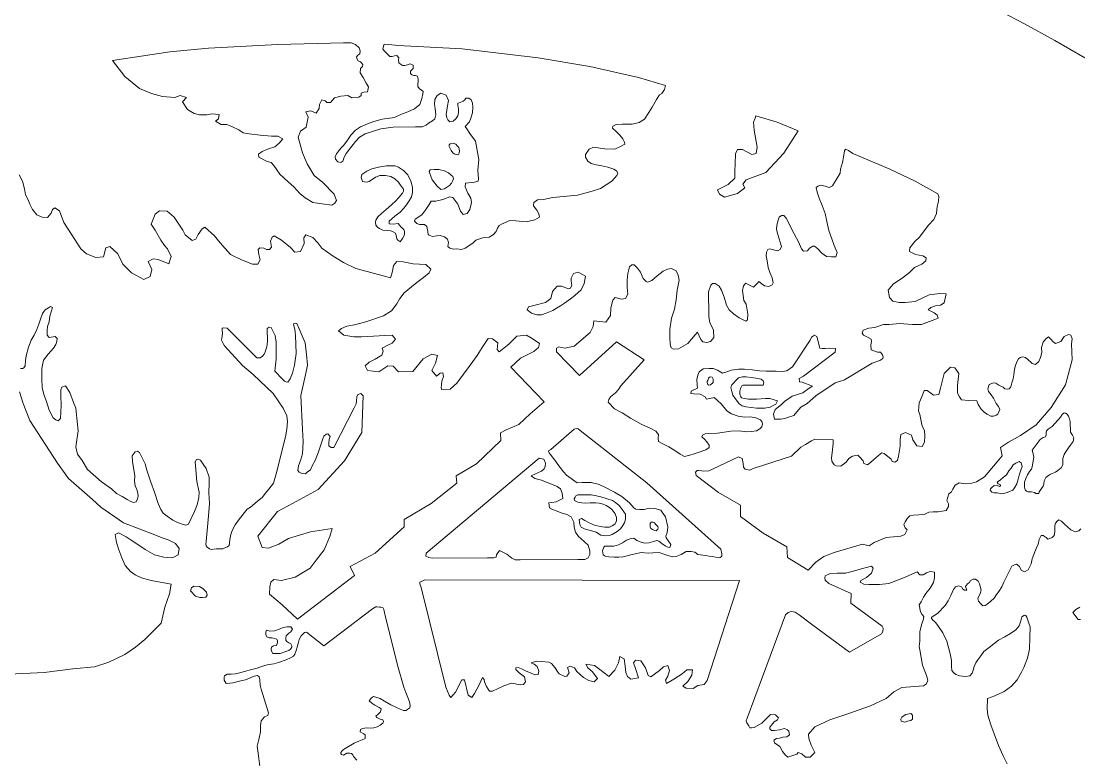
# Model space of a CAD drawing. Header units: millimetres. Extents: x -5 to 875, y -316 to 297.
# Drawn here: x 621.2 to 767, y 89.1 to 190.8 of the extents above; entities that cross this region are included whole.
import ezdxf

# ---------------------------------------------------------------- set-up
doc = ezdxf.new("R2010")
doc.units = ezdxf.units.MM

# ---------------------------------------------------------------- blocks, each defined once
blk = doc.blocks.new('alles1')
at = {"lineweight": 5}
for points in [[(-39.5, 213), (-37.41, 210.24), (-34.89, 208.15), (-32.8, 207.31), (-30.88, 206.81), (-28.79, 206.64), (-27.86, 206.98), (-26.78, 206.64), (-27.45, 205.89), (-27.45, 205.89), (-26.61, 204.55), (-25.44, 203.88), (-24.52, 203.63), (-23.26, 203.63), (-22.43, 203.8), (-21.17, 203.71), (-21.17, 203.71), (-21.25, 202.96), (-21.76, 202.54), (-21.76, 202.54), (-20.83, 201.96), (-19.83, 201.96), (-18.99, 201.62), (-17.74, 201.04), (-16.99, 200.53), (-15.98, 200.37), (-14.06, 200.11), (-12.13, 199.95), (-11.04, 199.95), (-10.21, 199.53), (-10.79, 198.78), (-11.55, 198.11), (-12.63, 197.77), (-13.72, 197.35), (-14.39, 196.85), (-14.31, 196.35), (-12.88, 195.6), (-12.21, 195.43), (-11.71, 194.93), (-10.71, 193.42), (-9.29, 192.08), (-8.28, 191.24), (-7.28, 190.07), (-6.36, 189.32), (-5.02, 188.57), (-3.43, 188.31), (-1.75, 188.06), (-1.25, 188.4), (-0.92, 188.9), (-1.34, 189.99), (-3.32, 191.97), (-4.79, 193.17), (-5.99, 195.19), (-6.81, 197.07), (-7.53, 199.78), (-7.16, 200.84), (-6.16, 201.53), (-5.85, 203.24), (-6.23, 204.17), (-5.37, 204.34), (-4.45, 203.93), (-3.9, 204.72), (-3.87, 205.4), (-3.45, 206.23), (-2.87, 206.02), (-2.6, 205.75), (-1.95, 205.75), (-1.3, 206.54), (-0.2, 206.88), (1, 206.98), (1.7, 206.57), (2.91, 206.67), (3.28, 206.95), (3.33, 207.36), (3.74, 207.53), (4.37, 207.6), (4.56, 208.46), (4.19, 209.08), (3.65, 210.04), (3.14, 210.87), (3.2, 211.61), (3.53, 211.97), (3.59, 212.33), (3.18, 212.79), (2.77, 212.93), (2.57, 213.34), (2.49, 213.64), (2.71, 213.94), (3.09, 214.14), (3.12, 214.66), (2.96, 215.15), (2.35, 215.73), (1.61, 216.03), (0.27, 216.06), (-11.06, 215.73), (-23.01, 215.09), (-29.65, 214.49), (-39.5, 213)], [(-0.18, 195.42), (-0.73, 195.56), (-1.11, 196.01), (-1.18, 196.42), (-0.94, 196.9), (-0.59, 197.38), (-0.15, 197.93), (0.33, 198.44), (0.95, 199.3), (1.5, 200.15), (2.32, 200.98), (3.18, 201.59), (4.38, 202.11), (5.51, 202.48), (6.95, 202.9), (9.04, 203.17), (10.27, 203.75), (11.33, 204.16), (12.5, 204.68), (13.39, 205.4), (13.73, 206.46), (13.94, 207.25), (13.97, 207.66), (13.63, 207.93), (13.36, 208.14), (13.08, 208.52), (13.11, 209.81), (13.03, 210.29), (12.64, 210.43), (12.39, 210.43), (12.01, 210.52), (11.81, 210.73), (11.83, 211.13), (12.27, 211.6), (12.25, 212.18), (11.73, 212.43), (11.27, 212.24), (10.85, 212.15), (10.45, 212.13), (10.08, 212.34), (9.78, 212.59), (9.74, 213.13), (9.81, 213.48), (9.46, 213.87), (9.04, 213.78), (8.66, 213.67), (8.23, 213.66), (7.71, 214.22), (7.39, 214.57), (7.06, 214.94), (7.13, 215.48), (7.29, 215.78), (8.09, 215.75), (9.67, 215.59), (20.68, 214.99), (33.78, 213.45), (42.66, 211.94), (51.05, 210.09), (55.72, 208.69), (55.55, 208), (55.1, 207.32), (54.69, 207.08), (54.17, 206.25), (53.45, 204.95), (52.84, 204.06), (52.08, 202.89), (51.19, 202.31), (49.96, 202.04), (48.24, 202.04), (47.25, 201.97), (46.63, 201.69), (46.6, 201.32), (47.25, 200.77), (47.83, 200.12), (48.38, 199.53), (48.66, 198.92), (48.69, 198.57), (47.97, 198.16), (47.01, 197.75), (45.26, 197.79), (43.34, 198.06), (42.55, 197.72), (41.96, 196.81), (41.92, 196.34), (42.36, 195.67), (42.89, 195.25), (43.75, 195.02), (44.75, 194.83), (45.78, 194.65), (46.8, 194.28), (47.29, 194.02), (47.49, 193.6), (47.35, 193.18), (46.91, 192.72), (46.45, 192.21), (44.54, 190.93), (43.08, 190.47), (40.54, 189.81), (36.31, 189.39), (34.69, 189.08), (33.68, 189), (33.02, 188.54), (33, 187.99), (33.55, 187.22), (33.88, 186.58), (34.01, 186.03), (33.2, 185.57), (31.73, 185.22), (29.93, 185.4), (28.9, 185.44), (27.47, 184.8), (27.1, 184.56), (26.79, 184.13), (26.57, 183.54), (26.09, 183.02), (25.33, 182.58), (24.26, 182.46), (23.07, 182.04), (22.52, 181.53), (21.22, 180.69), (20.61, 180.43), (19.7, 180.55), (19.2, 180.53), (18.56, 180.69), (18.24, 180.95), (18.33, 181.67), (18.15, 182.22), (17.68, 182.62), (16.92, 182.85), (16.33, 182.8), (15.61, 182.69), (14.99, 182.9), (14.82, 183.03), (14.8, 183.57), (14.61, 184.41), (14.19, 184.73), (13.34, 184.78), (12.92, 184.9), (12.5, 185.31), (12.62, 185.68), (13.77, 186.4), (14.43, 187.34), (15.04, 188.2), (15.37, 188.79), (16.18, 188.79), (17.35, 189.07), (18.58, 189.49), (19.1, 189.38), (19.94, 188.28), (20.44, 187.03), (20.86, 186.48), (21.54, 186.62), (22, 187.34), (22.31, 188.52), (22.22, 189.31), (21.65, 190.17), (21.23, 191.25), (21.27, 191.86), (22.85, 192.03), (23.45, 192.21), (23.49, 192.63), (23.42, 194.12), (23.56, 195.95), (23.25, 197.83), (23.01, 199.08), (22.02, 200.44), (21.49, 201.23), (21.21, 201.63), (21.96, 202.46), (22.21, 203.09), (22.47, 203.97), (22.55, 204.94), (22.49, 205.66), (22.27, 206.22), (21.87, 206.53), (21.33, 206.52), (21.17, 206.2), (20.86, 205.98), (20.35, 205.77), (19.95, 205.64), (19.94, 205.21), (20.05, 204.7), (20.07, 204.04), (19.94, 203.44), (19.6, 202.95), (19.16, 202.54), (18.59, 202.45), (18.26, 202.77), (18.04, 203.13), (17.94, 203.67), (18.08, 204.44), (18.2, 205.16), (18.34, 206.12), (17.96, 207.03), (17.04, 207.37), (16.39, 206.94), (16.02, 206.29), (15.92, 205.41), (16.07, 204.72), (16.16, 203.66), (16.02, 202.93), (15.57, 202.58), (14.91, 202.2), (14.49, 201.88), (13.8, 201.55), (12.66, 201.59), (8.81, 201.54), (6.71, 201.21), (4.01, 200.37), (3.03, 199.81), (2.34, 199.05), (1.29, 197.74), (0.71, 197), (0.31, 196.24), (0.24, 195.95), (0.15, 195.68), (-0.18, 195.42)], [(-48.47, 151.35), (-48.9, 150.96), (-49.28, 151.14), (-49.76, 151.48), (-50.4, 152.81), (-50.91, 154.26), (-51.34, 155.46), (-51.64, 156.66), (-51.68, 158.16), (-51.68, 159.96), (-51.38, 161.38), (-50.61, 162.45), (-49.67, 163.48), (-49.28, 164.08), (-49.11, 164.59), (-49.03, 165.11), (-49.37, 165.45), (-50.4, 165.28), (-50.78, 165.71), (-50.78, 166.5), (-50.71, 167.21), (-50.42, 168.02), (-50.29, 168.96), (-50.05, 169.86), (-49.88, 170.47), (-50.18, 170.61), (-50.56, 170.39), (-51.1, 170.04), (-51.59, 169.42), (-51.94, 168.43), (-52.18, 167.62), (-52.53, 166.68), (-53.01, 165.71), (-53.5, 164.84), (-53.96, 163.61), (-54.4, 162.12), (-54.51, 161.33), (-54.54, 160.43), (-54.8, 160.06), (-54.97, 159.95), (-55.36, 159.94)], [(-55.57, 193.29), (-55.03, 192.19), (-54.67, 190.9), (-54.48, 189.86), (-54.07, 189.01), (-53.76, 188.24), (-53.27, 187.31), (-52.56, 186.43), (-51.62, 185.99), (-50.72, 185.94), (-50.09, 186.68), (-49.87, 187.36), (-49.46, 187.64), (-48.64, 187.09), (-47.9, 185.09), (-46.63, 183.15), (-44.96, 180.54), (-44.02, 179.73), (-42.41, 179.06), (-41.08, 179.2), (-40.67, 180.74), (-40, 180.94), (-38.6, 179.73), (-37.73, 177.93), (-36.26, 176.45), (-34.11, 175.31), (-33.04, 175.78), (-32.77, 176.99), (-33.38, 178.39), (-32.51, 178.86), (-31.64, 178.73), (-29.83, 177.99), (-29.43, 179.27), (-30.03, 180.54), (-30.56, 181.14), (-31.17, 182.08), (-32.17, 183.75), (-32.84, 184.82), (-32.17, 186.56), (-31.43, 187.1), (-30.1, 187.03), (-28.89, 186.03), (-28.09, 184.82), (-27.42, 183.75), (-27.02, 182.95), (-25.81, 182.01), (-25.14, 182.21), (-24.74, 183.01), (-24.07, 184.02), (-23.6, 184.29), (-21.93, 182.81), (-21.26, 181.94), (-20.59, 181.14), (-19.18, 179.6), (-17.31, 178.66), (-15.43, 177.93), (-14.5, 177.93), (-14.09, 178.66), (-14.3, 179.6), (-14.42, 180.46), (-14.16, 180.74), (-13.46, 180.67), (-12.97, 180.47), (-12.49, 180.47), (-12.16, 180.86), (-12.28, 181.9), (-12.02, 182.58), (-11.65, 182.81), (-10.42, 182.07), (-8.88, 180.79), (-8.1, 180), (-7.14, 180.09), (-6.53, 181.51), (-6.56, 182.45), (-6.2, 182.97), (-4.99, 182.53), (-4.14, 181.57), (-3.46, 180.66), (-1.54, 179.29), (0.27, 178.22), (2.36, 177.15), (4.33, 176.66), (8.35, 175.56), (8.51, 176.08), (8.71, 176.69), (8.9, 177.67), (9.45, 178.36), (10.54, 178.33), (12.24, 177.98), (14.46, 177.84), (15.31, 177.07), (14.99, 176.41), (14.05, 175.62), (12.87, 174.77), (11.97, 174), (10.73, 172.96), (9.94, 172.02), (9.45, 171.09), (8.51, 169.91), (7.17, 169.01), (4.1, 167.98), (2.13, 167.47), (0.84, 167.25), (-0.06, 166.87), (-0.61, 166.44), (0.33, 165.67), (2.04, 165.41), (3.37, 165.41), (5.43, 165.54), (7.4, 165.62), (8.64, 165.67), (9.2, 164.98), (8.64, 164.3), (7.87, 164), (6.93, 163.44), (7.1, 162.97), (6.89, 162.28), (5.73, 161.55), (4.66, 161.04), (4.01, 160.4), (4.4, 159.63), (6.37, 159.41), (7.87, 160.44), (8.81, 160.35), (9.71, 159.37), (12.2, 159.45), (14, 161.64), (15.5, 162.41), (16.48, 162.2), (16.1, 160.87), (15.5, 159.63), (16.26, 158.62), (16.9, 159.15), (17.38, 159.21), (17.49, 158.56), (17.22, 157.76), (17.06, 156.64), (17.22, 156.26), (18.61, 156.42), (19.79, 157.44), (20.92, 158.99), (22.09, 160.55), (23.27, 162.21), (24.13, 163.6), (25.15, 165.1), (25.9, 165.05), (26.86, 164.4), (26.75, 163.22), (27.08, 162.8), (28.74, 164.13), (30.13, 165.53), (31.79, 165.69), (32.75, 165.15), (33.99, 164.24), (33.82, 163.55), (33.02, 162.9), (30.77, 161.72), (29.06, 160.17), (34.83, 154.24), (32.4, 152.15), (30.47, 150.31), (28.3, 149.39), (27.29, 148.89), (27.38, 147.55), (23.15, 143.55), (19.67, 141.47), (19.8, 140.2), (15.39, 136.72), (10.7, 133.97), (10.7, 132.7), (5.74, 128.15), (1.39, 125.87), (2.13, 124.33), (-7.65, 116.77), (-10.32, 119.24), (-12.47, 121.12), (-12.4, 122.39), (-12.27, 123.19), (-11.73, 123.6), (-10.39, 123.46), (-8.05, 124), (-5.5, 125.6), (-4.43, 126.94), (-3.09, 128.75), (-2.09, 131.03), (-1.69, 132.43), (-5.44, 131.83), (-9.19, 130.69), (-10.86, 129.69), (-12.67, 129.02), (-13.74, 129.15), (-14.47, 131.09), (-11.13, 135.31), (-8.52, 136.72), (-4.1, 139.13), (0.46, 144.08), (3.43, 148.92), (3.64, 155.24), (3.26, 155.63), (2.71, 155.5), (2.58, 155.1), (2.49, 154.4), (2.47, 153.87), (2.1, 153.17), (-1.41, 146.35), (-1.85, 146.33), (-2.29, 146.66), (-2.29, 147.16), (-2.2, 147.75), (-2.05, 148.26), (-2.42, 148.7), (-2.73, 148.65), (-3.12, 148.32), (-3.32, 147.84), (-4.08, 145.41), (-4.61, 144.12), (-5.13, 143.2), (-5.4, 142.52), (-5.99, 142.08), (-6.29, 141.84), (-6.91, 141.88), (-7.37, 142.1), (-7.61, 142.39), (-7.48, 143.18), (-7.13, 144.1), (-6.82, 145.28), (-6.71, 147.39), (-6.82, 149.43), (-7.09, 155.3), (-6.29, 158.87), (-5.95, 160.54), (-6.09, 162.35), (-6.36, 164.36), (-7.36, 166.77), (-7.76, 167.7), (-8.05, 167.77), (-8.26, 167.73), (-8.32, 167.65), (-8.31, 167.38), (-8.24, 167.09), (-8.13, 166.71), (-8.04, 166.24), (-7.98, 165.62), (-7.88, 162.56), (-8.15, 160.51), (-8.5, 159.14), (-8.94, 158.16), (-9.32, 157.63), (-9.67, 157.65), (-9.92, 157.79), (-10.24, 158.14), (-11.59, 159.51), (-11.36, 161.56), (-11.36, 163.13), (-11.36, 164.48), (-11.53, 165.62), (-12.18, 167.03), (-12.55, 167.09), (-12.89, 166.85), (-12.83, 164.63), (-12.95, 163.69), (-13.21, 162.82), (-13.41, 162.4), (-13.71, 162.06), (-14.11, 161.78), (-14.67, 161.81), (-19.79, 166.88), (-20.35, 166.97), (-20.66, 166.88), (-20.65, 166.57), (-20.58, 166.07), (-20.63, 165.52), (-20.76, 164.85), (-20.48, 164.24), (-20.24, 163.88), (-17.11, 160.48), (-15.28, 158.92), (-11.85, 155.63), (-10.15, 153.11), (-9.49, 151.78), (-9.38, 150.86), (-9.47, 149.54), (-9.71, 148.21), (-9.95, 147.31), (-11.22, 142.21), (-11.8, 140.22), (-12.6, 139.2), (-13.25, 138.43), (-13.68, 137.83), (-14.59, 137.04), (-15.76, 136.1), (-16.33, 135.71), (-17.62, 134.09), (-18.4, 133.04), (-18.91, 132.06), (-19.13, 131.35), (-19.29, 130.5), (-19.36, 129.88), (-19.45, 129.5), (-19.74, 129.24), (-20.16, 129.09), (-20.52, 128.93), (-21, 128.9), (-21.67, 128.91), (-22.51, 128.81), (-22.79, 128.92), (-23.21, 129.18), (-23.39, 129.45), (-23.47, 129.73), (-23.38, 130.18), (-22.98, 134.59), (-22.81, 136.71), (-22.95, 138.57), (-22.87, 140.22), (-22.87, 141.26), (-23.37, 142.71), (-23.88, 143.47), (-24.34, 144.2), (-24.82, 144.35), (-25.08, 144.29), (-25.28, 143.91), (-25, 140.48), (-24.61, 138.65), (-24.64, 137.76), (-24.91, 136.48), (-25.4, 135.32), (-26, 134.02), (-26.42, 133.15), (-26.88, 133), (-27.52, 133.18), (-28.32, 133.46), (-29.11, 133.82), (-30.12, 134.51), (-30.8, 135.06), (-31.18, 135.65), (-31.67, 136.74), (-32.3, 138.67), (-32.94, 140.41), (-33.6, 142.43), (-33.87, 143.57), (-34.89, 145.51), (-35.23, 145.71), (-35.64, 145.58), (-36.14, 144.92), (-36.09, 143.97), (-35.7, 141.5), (-35.74, 140.63), (-35.63, 139.78), (-35.35, 139.1), (-35.18, 138.51), (-35.11, 137.97), (-35.22, 137.49), (-35.43, 137.01), (-35.91, 136.87), (-36.35, 137.07), (-37.01, 137.39), (-37.88, 137.94), (-38.83, 138.42), (-39.7, 139.23), (-41.44, 140.44), (-43.81, 142.58), (-44.72, 144.13), (-45.56, 145.2), (-45.81, 146.46), (-45.46, 149.22), (-45.65, 151.43), (-45.81, 153.12), (-46.22, 154.11), (-46.84, 155.8), (-47.63, 156.96), (-48.22, 156.76), (-48.42, 156.28), (-48.44, 155.25), (-48.35, 153.63), (-48.47, 151.35)], [(71.26, 203.49), (74.95, 202.35), (78.56, 200.88), (76.08, 197.06), (73, 193.71), (69.59, 192.44), (69.05, 191.7), (69.37, 191.08), (68.1, 190.08), (65.9, 189.46), (65, 189.97), (64.68, 190.71), (66.52, 191.65), (67.64, 192.71), (67.68, 193.96), (67.73, 195.21), (67.79, 196.92), (68.1, 197.67), (69, 197.64), (70.58, 196.81), (71.35, 196.96), (71.48, 198.06), (70.96, 200.98), (70.87, 202.35), (71.15, 203.07), (71.28, 203.48)], [(18.61, 198.63), (18.45, 198.5), (18.45, 198.17), (18.63, 197.84), (18.78, 197.49), (19.08, 197.1), (19.45, 196.84), (19.87, 196.75), (20.1, 196.87), (20.2, 197.08), (20.22, 197.38), (20.2, 197.8), (20.1, 198), (19.91, 198.24), (19.63, 198.59), (19.13, 198.77), (18.61, 198.63)], [(47.3, 164.55), (40.92, 158.77), (36.97, 162.84), (36.97, 163.48), (37.36, 163.69), (38.39, 163.44), (39.97, 163.82), (42.72, 166.18), (43.27, 167.21), (43.4, 168.15), (45.46, 167.94), (46.23, 169.09), (46.31, 170.42), (46.66, 171.75), (47.04, 172.18), (48.16, 171.92), (48.84, 172.01), (49.23, 172.73), (49.1, 173.93), (49.14, 175.18), (49.23, 176.33), (49.53, 177.45), (49.91, 177.83), (50.34, 177.83), (50.9, 177.23), (51.41, 176.55), (51.89, 175.43), (52.36, 174.96), (52.61, 174.83), (53.34, 175.13), (54.28, 175.91), (55.31, 176.72), (56.08, 177.06), (56.73, 177.15), (57.54, 176.76), (57.88, 176.03), (58.06, 175.18), (57.71, 173.46), (57.58, 171.79), (57.24, 170.16), (56.77, 168.62), (56.47, 166.65), (56.47, 165.32), (56.51, 164.16), (56.68, 163.52), (57.07, 163.26), (57.97, 163.35), (59.56, 164.25), (60.8, 165.75), (61.23, 166.22), (61.83, 164.94), (62.13, 164.55), (62.85, 164.46), (63.45, 164.59), (64.05, 165.32), (64.01, 166.56), (63.33, 167.85), (63.2, 168.88), (63.2, 170.42), (63.15, 171.96), (63.15, 173.16), (63.5, 174.32), (63.8, 174.62), (64.27, 174.58), (64.95, 174.15), (65.34, 173.46), (65.81, 172.26), (66.24, 170.85), (66.67, 170.08), (67.4, 169.39), (68.38, 168.66), (69.58, 168.11), (69.84, 168.36), (69.92, 169.31), (69.61, 171.06), (69.23, 171.65), (69.09, 172.54), (68.99, 173.39), (69.16, 174.22), (69.57, 174.63), (70.09, 174.35), (70.88, 173.94), (71.63, 174.7), (71.8, 174.94), (72.28, 174.56), (72.76, 174.22), (73.52, 174.08), (74.06, 174.35), (74.27, 174.73), (74.06, 175.59), (73.69, 176.48), (73.41, 177.37), (73.21, 178.5), (73.07, 179.36), (73.1, 180.01), (73.34, 180.46), (73.65, 180.56), (74.54, 180.35), (75.02, 180.22), (75.47, 180.46), (75.71, 180.97), (75.05, 183.04), (74.83, 183.89), (74.88, 184.66), (75.13, 185.48), (75.31, 185.99), (75.69, 186.33), (76.08, 186.33), (76.51, 185.86), (76.89, 185.09), (77.23, 184.36), (77.88, 183.12), (78.65, 181.75), (79.16, 180.59), (79.46, 180.16), (80.15, 180.21), (80.53, 180.68), (81.09, 181.02), (81.35, 181.02), (81.95, 180.55), (82.63, 179.82), (83.45, 179.26), (84.3, 179.18), (85.03, 179.18), (85.29, 179.91), (84.78, 181.11), (84.35, 182.31), (83.83, 183.72), (83.49, 185.26), (83.23, 186.63), (82.72, 188.01), (82.2, 189.29), (81.86, 190.32), (81.69, 191.13), (81.95, 191.35), (82.42, 191.52), (83.19, 191.35), (83.92, 191.13), (84.48, 191.39), (85.77, 193.59), (85.84, 194.31), (86.18, 195.41), (86.35, 196.37), (86.56, 197.43), (86.73, 197.71), (87.24, 197.47), (88, 196.99), (94.37, 194.31), (98.69, 192.22), (102.6, 190.03), (102.77, 189.58), (102.74, 188.76), (102.5, 187.83), (102.4, 186.63), (101.92, 185.64), (100.96, 184.58), (99.46, 182.6), (98.65, 181.83), (97.79, 180.76), (97.75, 180.11), (98.78, 179.6), (100.02, 179.34), (100.62, 179), (100.58, 178.48), (99.85, 177.93), (98.61, 177.37), (97.71, 176.51), (96.72, 175.7), (94.92, 174.46), (94.07, 173.47), (94.28, 172.19), (94.88, 171.54), (95.95, 171.33), (97.02, 171.33), (98.74, 171.5), (100.02, 172.14), (101.14, 172.66), (102.94, 172.87), (104.05, 172.83), (103.71, 171.29), (103.06, 170.86), (102.21, 170.73), (101.44, 170.47), (100.96, 170.04), (100.96, 170.04), (101.99, 169.53), (102.51, 169.14), (102.68, 168.63), (102.08, 168.37), (99.79, 167.55), (98.23, 167.55), (96.04, 167.71), (94.22, 167.55), (93.25, 167.55), (91.75, 167.01), (90.73, 166.9), (89.77, 166.58), (89.61, 166.05), (89.82, 165.67), (90.63, 165.3), (91.16, 164.98), (91.22, 164.6), (91.06, 164.01), (91.16, 163.16), (92.23, 162.78), (92.72, 162.78), (92.72, 162.78), (93.09, 162.3), (93.2, 161.98), (93.14, 161.66), (92.61, 161.33), (91.32, 160.85), (86.56, 158.01), (84.95, 157.48), (81.63, 155.23), (80.13, 153.94), (79, 153.3), (78.36, 152.5), (77.83, 151.85), (76.7, 151.53), (76.27, 151.37), (75.58, 151.26), (74.51, 151.26), (74.51, 151.26), (74.29, 152.07), (74.61, 152.87), (75.68, 153.78), (76.22, 154.26), (77.56, 155.17), (79.38, 155.76), (80.45, 156.57), (81.04, 156.94), (79.27, 157.59), (78.79, 157.69), (78.79, 157.69), (78.74, 158.23), (78.74, 158.23), (79.49, 158.66), (84.95, 162.78), (85, 163.42), (84.04, 163.48), (83.24, 163.42), (82.75, 163.42), (82.32, 163.48), (81.79, 165.46), (81.36, 165.67), (80.88, 165.35), (80.66, 164.82), (77.61, 160.26), (76.59, 159.57), (75.79, 159.46), (74.77, 159.51), (74.13, 159.51), (73.06, 159.51), (71.88, 159.57), (70.65, 159.73), (69.31, 159.83), (68.29, 159.83), (67.01, 159.67), (66.1, 159.3), (65.51, 159.14), (64.65, 159.67), (63.95, 159.94), (63.26, 159.94), (62.19, 159.89), (61.54, 159.41), (61.28, 158.82), (61.11, 158.07), (61.17, 157.16), (61.22, 156.57), (61.22, 156.57), (60.15, 156.03), (60.07, 155.68), (60.58, 155.58), (61.7, 155.51), (61.7, 155.51)], [(9.97, 181.84), (9.63, 182.08), (9.46, 182.29), (9.32, 182.87), (9.22, 183.25), (8.84, 183.49), (8.39, 183.66), (7.78, 183.73), (7.02, 183.8), (6.44, 184.07), (6.17, 184.24), (5.86, 184.65), (5.79, 185.13), (5.82, 185.48), (6.2, 186.06), (6.82, 186.64), (7.64, 187.33), (8.53, 188.15), (9.25, 188.84), (9.8, 189.39), (10.42, 190.14), (10.59, 190.52), (10.59, 190.86), (10.07, 191.54), (9.76, 192.06), (9.11, 192.64), (8.39, 193.02), (7.47, 193.19), (6.54, 193.19), (5.75, 192.92), (4.69, 192.13), (4.25, 192.06), (3.56, 192.13), (3.29, 192.85), (3.42, 193.36), (4.28, 193.91), (5.14, 194.36), (6.3, 194.63), (7.67, 194.84), (9.08, 194.84), (9.73, 194.6), (10.59, 194.05), (11.34, 193.33), (11.86, 192.23), (12.16, 191.2), (12.16, 190.24), (11.96, 189.49), (11.58, 188.84), (11.1, 188.12), (10.66, 187.57), (10, 186.85), (9.11, 186.16), (8.6, 185.72), (8.15, 185.34), (8.15, 185.34), (8.12, 184.86), (8.84, 184.83), (9.66, 184.93), (9.9, 184.62), (10.21, 184.28), (10.45, 184.11), (10.69, 183.8), (10.79, 183.56), (10.79, 183.11), (10.66, 182.74), (10.45, 182.36), (10.05, 181.79)], [(17.68, 190.89), (17.03, 190.76), (16.38, 191.34), (16, 191.85), (15.56, 192.47), (15.32, 193.05), (15.15, 193.53), (15.01, 193.88), (15.21, 194.18), (15.87, 194.25), (16.69, 194.25), (17.68, 193.98), (18.33, 193.67), (18.78, 193.26), (19.12, 193.02), (19.23, 192.64), (19.05, 192.2), (18.85, 191.89), (18.51, 191.48), (17.68, 190.89)], [(33.29, 170.85), (32.13, 170.59), (31.92, 170.08), (32.65, 169.48), (33.55, 169.22), (34.36, 169.22), (35.17, 169.48), (36.33, 169.95), (36.97, 170.33), (37.66, 170.76), (38.34, 171.23), (39.33, 171.96), (40.1, 172.52), (41.22, 173.51), (41.69, 174.58), (41.82, 175.22), (41.94, 175.86), (40.7, 176.55), (39.89, 176.33), (39.5, 175.52), (39.46, 175.01), (39.59, 174.28), (39.37, 173.81), (38.99, 173.68), (37.83, 174.15), (37.06, 174.11), (36.25, 173.21), (35.99, 172.01), (35.05, 171.32), (33.29, 170.85)], [(-63.5, 107.05), (-51.26, 107.59), (-46.36, 108.24), (-42.6, 108.57), (-40.15, 109.39), (-37.37, 110.7), (-35.57, 112), (-33.94, 113.31), (-31.16, 116.09), (-30.51, 118.87), (-29.69, 121.16), (-29.44, 122.85), (-32.88, 123.44), (-34.55, 123.94), (-35.64, 124.44), (-36.39, 125.03), (-37.31, 126.03), (-37.9, 127.37), (-38.4, 128.71), (-38.82, 129.97), (-39.07, 131.39), (-38.48, 131.64), (-37.14, 130.97), (-36.31, 130.39), (-35.14, 129.63), (-33.88, 128.8), (-32.29, 127.88), (-30.7, 127.46), (-29.44, 127.37), (-28.94, 127.46), (-28.19, 127.88), (-28.02, 128.96), (-28.69, 129.8), (-29.95, 130.47), (-30.95, 130.81), (-32.21, 131.31), (-37.62, 133.41), (-41.55, 136.08), (-42.96, 137.38), (-47.09, 141.03), (-49.01, 143.63), (-53.76, 151.01), (-54.91, 153.94), (-55.54, 155.93)], [(80.27, 125.22), (76.71, 127.42), (76.61, 129.27), (72.53, 131.6), (68.65, 134.45), (68.65, 136.4), (64.83, 138.61), (61.02, 141.52), (60.89, 142.12), (61.15, 142.38), (61.4, 142.42), (61.96, 142.34), (62.26, 142.3), (63.2, 142.34), (63.8, 142.64), (68.3, 144.74), (68.9, 144.44), (69.12, 143.62), (69.16, 142.94), (69.46, 142.6), (70.23, 142.47), (70.83, 142.72), (77.42, 144.84), (79.02, 146.39), (79.83, 146.87), (80.85, 147.52), (81.43, 147.78), (84.6, 147.68), (84.6, 147.03), (84.43, 145.43), (84.33, 144.57), (84.38, 143.98), (84.76, 143.39), (85.13, 143.18), (85.93, 143.12), (86.84, 143.82), (87.27, 144.46), (87.92, 144.89), (88.51, 145), (88.83, 145.05), (89.2, 144.68), (89.74, 144.03), (89.9, 143.61), (89.9, 143.61), (90.49, 143.39), (91.02, 143.77), (91.61, 144.3), (92.42, 145), (92.95, 145.43), (93.38, 145.32), (94.56, 144.36), (94.77, 143.93), (95.2, 143.82), (95.68, 144.09), (95.84, 144.84), (96.16, 146.6), (96.16, 147.73), (96.27, 148.59), (96.27, 148.59), (97.07, 148.91), (98.09, 148.48), (98.31, 147.68), (99, 146.66), (99, 146.66), (99.91, 146.5), (100.34, 147.25), (100.4, 148.32), (100.34, 149.28), (99.91, 150.03), (99.7, 151.16), (99.49, 152.01), (99.27, 152.66), (99.43, 154.05), (99.65, 154.59), (100.02, 155.55), (100.29, 156.19), (100.77, 156.19), (101.41, 155.71), (101.9, 155.34), (102.81, 155.5), (103.07, 156.57), (103.72, 159.1), (104.79, 160.17), (105.52, 160.08), (106.24, 159.1), (106.03, 157.04), (105.99, 155.71), (106.33, 155.07), (106.67, 154.55), (107.92, 154.42), (109.33, 154.38), (109.59, 153.74), (110.1, 152.93), (110.66, 152.37), (111.13, 152.07), (111.73, 151.77), (112.2, 151.77), (112.67, 151.94), (112.97, 152.11), (113.31, 152.88), (113.06, 153.4), (112.67, 153.95), (112.2, 154.85), (111.81, 155.41), (111.34, 155.97), (111.21, 156.48), (111.47, 157.21), (111.47, 157.21), (112.2, 157.47), (112.59, 157.42), (113.1, 157.08), (113.57, 156.87), (113.87, 156.74), (114.17, 156.48), (114.56, 156.4), (114.9, 156.48), (115.2, 156.82), (115.37, 157.47), (115.59, 158.15), (115.71, 158.84), (115.8, 159.82), (115.97, 160.47), (116.23, 161.11), (116.49, 161.62), (116.79, 161.88), (117.26, 161.97), (117.73, 161.88), (118.63, 161.07), (118.88, 160.81), (119.44, 160.64), (120, 161.15), (120.3, 161.84), (120.51, 162.74), (120.47, 163.55), (120.77, 164.49), (121.24, 165.05), (121.67, 165.39), (122.14, 164.97), (122.4, 164.58), (122.91, 164.24), (123.81, 164.58), (124.37, 165.48), (125.14, 165.82), (125.53, 165.69), (125.74, 165.09), (125.66, 164.19), (125.74, 161.45), (124.58, 157.17), (122.14, 153.22), (119.57, 150.27), (116.87, 148.43), (114.77, 147.27), (113.4, 146.33), (113.68, 144.94), (112.81, 143.87), (110.67, 141.32), (109.26, 140.45), (108.46, 140.19), (107.39, 140.12), (106.32, 140.25), (105.58, 139.85), (105.18, 139.18), (104.98, 138.71), (104.51, 138.38), (104.51, 138.38), (104.17, 137.24), (104.17, 137.24), (104.44, 136.64), (104.44, 136.17), (104.04, 135.5), (102.7, 135.3), (101.83, 135.3), (101.09, 135.23), (100.29, 134.83), (98.42, 134.7), (97.81, 134.56), (97.41, 134.16), (97.01, 133.56), (96.74, 133.09), (97.01, 132.55), (97.35, 132.15), (97.35, 132.15), (96.94, 131.35), (96.27, 131.08), (93.73, 130.88), (91.65, 130.01), (90.8, 129.4), (89.67, 129.73), (84.78, 128.27), (82.99, 127.59), (81.62, 126.59), (80.27, 125.22)], [(61.7, 155.51), (62.54, 155.08), (62.76, 154.67), (63.34, 154.78), (64.11, 154.94), (65.29, 153.9), (66.3, 152.66), (67.07, 152.17), (68.25, 151.76), (69.4, 151.6), (70.33, 151.62), (71.29, 151.46), (72.09, 151.13), (72.33, 150.83), (72.44, 150.44), (72.33, 149.9), (71.98, 149.57), (71.4, 149.21), (70.55, 149.1), (69.65, 149.07), (68.39, 149.21), (66.99, 149.18), (64.66, 148.85), (63.09, 148.77), (62.54, 148.69), (62.08, 148.5), (61.97, 148.17), (62.46, 147.78), (62.85, 147.32), (63.23, 146.77), (63.26, 146.33), (62.68, 145.95), (61.5, 145.53), (60.63, 145.26), (59.91, 145.04), (58.98, 144.82), (58.27, 145.23), (57.33, 145.81), (56.29, 146.49), (55.17, 147.07), (54.54, 147.4), (54.45, 147.92), (54.51, 148.58), (54.04, 149.15), (53.19, 149.62), (51.55, 150.36), (49.71, 151.43), (48.23, 152.31), (46.91, 153.02), (45.82, 154.15), (45.95, 154.64), (46.26, 155.08), (47.08, 155.76), (47.6, 156.37), (48.04, 156.97), (52.02, 161.46), (47.3, 164.55)], [(63.95, 158.11), (63.95, 157.56), (63.48, 157.15), (63.18, 157.1), (62.99, 157.18), (62.93, 157.35), (62.88, 157.54), (62.91, 157.73), (62.99, 157.89), (63.07, 158.09), (63.15, 158.31), (63.32, 158.47), (63.54, 158.52), (63.73, 158.47), (63.73, 158.47), (63.95, 158.11)], [(72.56, 157.07), (72.64, 157.51), (72.51, 157.84), (72.2, 158.11), (71.3, 158.31), (70.48, 158.41), (69.63, 158.5), (68.97, 158.5), (68.31, 158.33), (67.84, 157.87), (67.4, 157.45), (67.13, 157.13), (66.97, 156.71), (67.16, 156), (67.32, 155.37), (67.71, 154.77), (68.12, 154.27), (68.42, 153.89), (68.91, 153.53), (69.54, 153.34), (70.5, 153.23), (71.41, 153.15), (72.04, 153.15), (72.81, 153.15), (73.77, 153.29), (74.26, 153.56), (74.73, 153.84), (75, 154.41), (73.66, 154.79), (72.94, 154.77), (71.41, 154.66), (70.01, 154.69), (69.3, 154.79), (68.8, 154.88), (68.67, 155.1), (68.5, 155.54), (68.5, 156.08), (68.61, 156.52), (68.86, 156.96), (69.11, 157.1), (70.01, 157.1), (70.75, 157.1), (72.56, 157.07)], [(120.09, 138.73), (119.99, 138.44), (119.52, 138.44), (119.25, 138.62), (118.74, 138.74), (118.09, 138.74), (117.87, 138.83), (117.66, 139.08), (117.55, 139.53), (117.53, 139.95), (117.57, 140.36), (117.8, 141.02), (118.04, 141.67), (118.43, 142.22), (118.74, 142.64), (118.85, 143.01), (119.15, 144.69), (118.96, 145.48), (118.87, 145.9), (119.92, 147.3), (120.23, 147.76), (120.77, 148.05), (121.14, 148.21), (121.28, 148.49), (121.25, 148.94), (121.33, 149.23), (121.62, 149.54), (122.28, 149.96), (123.76, 151.56), (124.02, 152.04), (124.37, 152.35), (124.61, 152.29), (124.89, 152.08), (125.11, 151.76), (125.28, 151.31), (125.38, 150.82), (125.43, 150.19), (125.48, 149.57), (125.49, 149.02), (125.83, 148.5), (126.04, 148.03), (125.91, 147.39), (125.42, 146.69), (124.72, 145.71), (124.36, 145.17), (124.12, 144.48), (124.12, 143.88), (124.12, 143.36), (123.84, 142.84), (123.27, 142.4), (122.86, 142.09), (122, 141.74), (121.65, 141.55), (121.24, 141.16), (120.91, 140.59), (120.85, 140.04), (120.77, 139.68), (120.09, 138.73)], [(35.97, 145.99), (39.99, 149.52), (40.37, 149.63), (40.69, 149.57), (41.01, 149.31), (52.52, 140.26), (65.22, 128.85), (65.43, 128.03), (65.43, 127.65), (65.13, 127.43), (64.85, 127.37), (63.79, 127.56), (63.24, 127.62), (62.61, 127.73), (61.26, 127.92), (60.77, 128.36), (60.11, 128.47), (59.26, 128.47), (58.41, 127.95), (57.53, 127.59), (56.96, 127.51), (56.11, 127.73), (55.28, 128.06), (54.65, 128.28), (53.53, 128.2), (52.71, 128.17), (51.55, 128.25), (49.73, 127.87), (49.13, 127.69), (48.42, 127.53), (47.68, 127.45), (46.85, 127.46), (45.94, 127.52), (45.33, 127.64), (44.98, 127.9), (44.85, 128.55), (45.1, 129.22), (45.29, 129.38), (46.29, 129.36), (46.8, 129.38), (47.63, 129.61), (48.31, 129.92), (49.01, 130.4), (49.8, 130.68), (50.26, 130.73), (50.8, 130.36), (51.5, 130.06), (52.17, 129.89), (52.87, 129.94), (53.63, 130.17), (54.21, 130.35), (54.56, 130.22), (55.08, 129.81), (55.65, 129.41), (56.14, 129.2), (56.45, 129.14), (56.65, 129.64), (55.81, 130.8), (55.75, 131.06), (55.92, 131.57), (56.07, 132.09), (56.14, 132.68), (55.73, 134.41), (55.12, 135.23), (54.92, 135.55), (53.87, 135.86), (52.9, 135.91), (52.03, 135.69), (51.26, 135.66), (50.62, 135.71), (50.27, 135.97), (49.53, 136.83), (48.17, 137.92), (46.96, 138.67), (45.03, 139.66), (44.11, 140.03), (42.92, 140.32), (41.36, 140.34), (40.49, 140.29), (38.66, 141.59), (38.15, 142.15), (37.56, 142.9), (37.16, 143.42), (36.81, 143.93), (35.85, 145.2), (35.68, 145.45), (35.58, 145.68), (35.6, 145.81), (35.97, 145.99)], [(15.57, 127.27), (14.96, 127.4), (14.43, 127.67), (14.5, 128.14), (33.98, 144.54), (34.78, 144.34), (35.05, 143.67), (34.98, 143.07), (34.85, 142.67), (34.38, 142.26), (34.38, 142.26), (33.31, 141.8), (33.31, 141.8), (32.57, 141.46), (32.57, 141.46), (33.24, 140.99), (34.38, 140.72), (37.06, 139.65), (37.66, 139.25), (37.93, 138.51), (38, 138.11), (38.06, 137.58), (38.06, 137.58), (36.86, 136.97), (36.12, 136.91), (35.65, 136.84), (35.65, 136.84), (35.72, 135.97), (36.25, 135.7), (37.06, 135.37), (37.73, 135.1), (38.73, 134.83), (38.73, 134.83), (39.47, 134.43), (39.94, 133.49), (40, 132.62), (40.21, 131.75), (40.74, 131.02), (41.14, 130.68), (41.14, 130.68), (42.41, 129.54), (42.41, 129.54), (42.68, 128.54), (42.68, 127.94), (42.41, 127.33), (41.81, 127.07), (40.61, 127.07), (30.7, 127), (29.83, 127), (29.23, 127.27), (28.42, 128), (27.15, 128.61), (27.15, 128.61), (26.61, 127.87), (26.55, 127.47), (26.15, 127.33), (25.07, 127.33), (15.57, 127.27)], [(112.97, 139.75), (112.31, 139.81), (111.89, 139.49), (111.7, 139.22), (111.65, 139.03), (111.89, 138.65), (112.31, 138.56), (112.84, 138.56), (113.63, 138.37), (114.4, 138.56), (114.83, 138.74), (115.51, 139.03), (115.84, 139.4), (116.24, 140.1), (116.46, 140.89), (116.63, 141.59), (116.9, 142.43), (117.16, 143.11), (116.96, 143.7), (116.63, 143.92), (116.04, 143.68), (115.62, 143.37), (115.23, 142.78), (114.86, 142.32), (114.42, 141.66), (113.93, 141.26), (113.39, 140.8), (112.86, 140.39), (112.99, 140.1), (113.36, 139.97), (113.41, 139.79), (113.28, 139.66), (112.97, 139.75)], [(40.63, 136.96), (40.04, 137.25), (39.97, 137.51), (40.15, 137.8), (40.3, 138.04), (40.63, 138.19), (41.29, 138.21), (42.21, 138.21), (42.91, 138.19), (43.81, 138.01), (44.56, 137.88), (45.5, 137.6), (46.58, 137.2), (47.1, 136.9), (47.72, 136.35), (48.13, 135.86), (48.55, 135.29), (48.81, 134.88), (48.81, 134.02), (48.68, 133.41), (48.27, 132.73), (47.94, 132.35), (47.41, 131.89), (46.53, 131.37), (46.01, 131.21), (45.39, 131.15), (44.6, 131.26), (43.75, 131.76), (42.78, 132.09), (41.88, 132.27), (41.18, 132.66), (40.94, 133.12), (40.87, 133.93), (41.27, 134.15), (41.82, 133.8), (42.45, 133.43), (43.51, 132.97), (44.45, 132.75), (45.26, 132.62), (46.05, 132.66), (46.53, 132.86), (46.97, 133.17), (47.3, 133.69), (47.26, 134.31), (47.04, 134.94), (46.53, 135.62), (46.05, 136.02), (45.52, 136.37), (45, 136.59), (44.32, 136.79), (43.7, 136.85), (42.76, 136.83), (41.86, 136.79), (41.33, 136.81), (40.63, 136.96)], [(53.07, 133.25), (53.05, 132.7), (53.21, 132.43), (53.48, 132.24), (53.81, 132.04), (54.11, 132.02), (54.11, 132.02), (54.42, 132.32), (54.44, 132.51), (54.42, 132.73), (54.22, 132.92), (54.03, 133.11), (53.81, 133.36), (53.62, 133.5), (53.26, 133.5), (53.07, 133.25)], [(101.64, 117.18), (102.55, 117.75), (103.89, 119.14), (104.4, 119.95), (104.83, 120.89), (105.3, 121.88), (105.65, 122.39), (105.65, 122.39), (106.2, 122.52), (106.72, 122.35), (106.93, 121.97), (107.19, 121.79), (107.62, 121.79), (107.4, 122.44), (107.7, 122.87), (108.05, 123.12), (108.18, 123.38), (108.18, 123.38), (108.69, 123.68), (109.12, 123.68), (109.59, 123.34), (109.8, 122.87), (110.1, 121.79), (109.89, 121.19), (109.5, 120.38), (109.63, 119.87), (109.98, 119.48), (110.36, 119.09), (110.79, 119.14), (111.13, 119.35), (111.77, 119.87), (112.33, 120.42), (112.72, 121.02), (113.1, 121.54), (113.62, 122.39), (114, 123.17), (114.77, 124.79), (115.12, 125.48), (115.37, 125.91), (115.85, 126.16), (116.19, 126.25), (116.66, 125.86), (116.96, 125.22), (116.96, 125.22), (117.52, 124.92), (118.16, 125.31), (118.67, 126.34), (118.85, 127.19), (119.44, 128.69), (119.87, 129.72), (120.09, 130.49), (120.39, 131.18), (120.77, 131.22), (121.29, 130.84), (121.54, 130.58), (121.93, 130.66), (122.32, 130.88), (122.66, 131.22), (122.74, 131.82), (122.77, 132.95), (122.91, 133.3), (123.21, 133.73), (123.48, 133.92), (123.92, 133.66), (124.39, 133.23), (124.99, 132.66), (125.55, 132.2), (126.25, 131.83), (126.88, 131.99), (127.23, 132.34)], [(127.08, 118.85), (126.38, 118.48), (125.89, 117.95), (126.77, 116.75), (127.21, 116.72)], [(114.55, 91.9), (113.85, 93.24), (113.05, 95.06), (112.3, 97.05), (111.77, 98.6), (111.23, 100.26), (111.12, 101.38), (111.16, 103.11), (112.44, 103.61), (114.06, 104.35), (115.3, 105.28), (116.28, 106.37), (117, 107.64), (117.41, 108.49), (118.04, 110.1), (118.42, 111.61), (118.45, 113.59), (118.5, 115.48), (118.29, 116.11), (117.96, 117.16), (117.8, 117.45), (117.53, 117.5), (117.06, 117.18), (117.01, 116.94), (116.92, 116.51), (116.6, 115.64), (116.06, 114.95), (115.13, 114.32), (114.18, 113.76), (113.08, 113.15), (111.44, 111.94), (110.52, 111.22), (110, 110.49), (109.49, 109.82), (109.14, 109.26), (108.87, 108.63), (108.7, 108.01), (108.51, 107.47), (108.15, 107.05), (107.36, 106.91), (106.36, 107.06), (105.7, 107.29), (105.35, 107.57), (105.05, 107.96), (104.96, 108.63), (104.98, 109.7), (104.73, 110.85), (104.14, 112.99), (103.47, 114.43), (102.72, 115.53), (102.27, 116.18), (102.05, 116.42), (101.77, 116.63), (101.63, 116.77), (101.54, 116.9), (101.52, 117.02), (101.53, 117.16), (101.64, 117.18)], [(87.41, 111.09), (81.11, 115.76), (78.76, 117.56), (78.03, 117.99), (77.38, 118.11), (76.83, 117.94), (76.36, 117.56), (69.76, 99.73), (69.63, 99.3), (69.71, 98.92), (70.06, 98.4), (70.23, 98.1), (70.53, 98.1), (70.96, 98.15), (72.29, 98.88), (73.78, 100.38), (74.68, 100.33), (74.68, 100.33), (75.16, 99.78), (74.98, 99.48), (74.43, 99.13), (73.96, 98.53), (73.7, 98.19), (73.7, 97.89), (73.96, 97.63), (74.47, 97.63), (75.37, 97.76), (76.23, 97.98), (76.74, 97.76), (76.96, 97.5), (77.08, 96.9), (76.61, 96.56), (75.93, 96.48), (75.37, 96.3), (74.81, 96.26), (74.38, 95.96), (74.47, 95.49), (75.41, 94.85), (75.88, 93.99), (76.36, 93.39), (76.78, 93.05), (78.33, 93.56), (78.54, 93.86), (79.18, 93.6), (79.83, 93.01), (80.64, 93.05), (81.42, 93.84), (80.83, 95.1), (80.41, 96.27), (80.33, 97.02), (81.42, 98.28), (84.01, 99.45), (86.94, 100.45), (91.04, 101.87), (93.72, 103.13), (95.06, 104.3), (96.4, 105.05), (100.14, 105.3), (100.66, 105.65), (100.91, 106.28), (100.66, 107.07), (100, 108.9), (99.54, 111.52), (99.43, 112.1), (99.49, 113), (99.49, 113.88), (99.51, 114.68), (99.71, 115.31), (99.79, 115.8), (99.95, 116.32), (100.09, 116.65), (100.23, 117.25), (99.87, 117.64), (99.62, 118.05), (99.42, 119.24), (99.73, 119.79), (100.17, 120.58), (100.55, 121.23), (101.27, 122.12), (101.85, 123.08), (102.06, 123.94), (102.06, 124.86), (101.3, 125.03), (100.69, 124.79), (100.11, 124.42), (99.49, 124.45), (99.04, 124.96), (97.12, 124.07), (95.82, 123.59), (94.17, 122.94), (92.56, 122.77), (90.71, 122.77), (89.89, 122.8), (89.27, 123.15), (89.38, 123.46), (90.34, 123.97), (91.19, 124.72), (91.5, 125.58), (91.19, 125.92), (89.24, 125.38), (87.87, 125), (86.7, 124.72), (85.26, 124.69), (83.96, 124.59), (83.24, 124.24), (83.14, 123.94), (83.24, 123.52), (83.86, 122.91), (87.7, 121.23), (87.66, 119.55), (93.01, 115.57), (93.22, 115.23), (93.15, 114.65), (92.91, 114.27), (87.41, 111.09)], [(-25.9, 122.17), (-26.06, 121.69), (-25.25, 120.78), (-24.5, 120.51), (-24.02, 120.51), (-23.43, 120.57), (-23.22, 120.94), (-23.33, 121.42), (-23.97, 122.07), (-24.56, 122.44), (-25.52, 122.49), (-25.9, 122.17)], [(13.63, 122.26), (17.87, 105.07), (18.45, 103.68), (18.72, 103.3), (19.58, 104.21), (20.65, 106.35), (21.13, 106.35), (21.72, 103.73), (22.36, 103.3), (22.85, 104), (23.65, 105.5), (24.19, 106.73), (24.51, 106.41), (24.56, 105.98), (24.88, 105.18), (25.15, 104.75), (25.42, 104.37), (25.95, 104.37), (27.88, 105.34), (29.22, 105.77), (30.72, 105.5), (31.26, 105.55), (31.58, 105.98), (31.42, 106.89), (30.51, 107.53), (29.97, 108.12), (29.92, 108.44), (30.35, 108.5), (30.93, 108.23), (31.74, 107.85), (32.17, 107.64), (33.08, 107.26), (33.4, 107.21), (33.77, 107.26), (33.88, 107.85), (33.61, 108.66), (33.08, 109.03), (32.59, 109.25), (32.59, 109.25), (33.51, 109.57), (34.42, 109.51), (35.65, 109.41), (36.08, 109.14), (36.72, 108.44), (37.04, 107.85), (37.42, 107.37), (38.38, 106.94), (38.7, 107), (39.13, 107.53), (38.86, 108.5), (38.86, 108.5), (39.29, 108.71), (40.04, 108.44), (40.47, 107.8), (41, 107.26), (41.59, 106.73), (42.5, 106.25), (43.41, 106.03), (44, 106.57), (43.09, 107.8), (42.34, 108.44), (42.02, 109.03), (42.02, 109.03), (43.47, 108.82), (44.43, 108.12), (45.4, 107.37), (45.98, 106.94), (47, 108.01), (47.65, 109.3), (47.86, 110.37), (48.61, 109.94), (48.77, 108.71), (48.88, 107.59), (49.2, 106.94), (49.73, 106.46), (51.07, 106.68), (50.54, 108.28), (50.22, 109.25), (50.54, 109.73), (51.45, 109.62), (52.25, 108.44), (52.73, 107.1), (53.22, 106.84), (54.66, 107.96), (55.36, 108.6), (56.11, 108.82), (56.38, 107.96), (56.11, 107), (55.73, 106.3), (55.89, 105.71), (57.18, 106.46), (58.57, 107.37), (59.38, 108.07), (60.34, 108.07), (60.23, 107.16), (59.54, 106.09), (58.73, 105.23), (58.73, 105.23), (59.27, 104.91), (60.5, 104.85), (61.3, 105.39), (62.4, 105.53), (62.91, 106.26), (68.44, 123.44), (14.28, 123.55), (13.42, 123.19), (13.42, 122.89), (13.63, 122.26)], [(-14.11, 90.97), (-14.45, 93.7), (-14.62, 94.93), (-14.29, 96.05), (-14.03, 97.34), (-14.03, 98.46), (-13.92, 99.27), (-13.33, 99.96), (-12.74, 100.23), (-12.63, 100.66), (-13.9, 104.73), (-14.07, 105.41), (-14.17, 106.34), (-14.24, 106.89), (-14.55, 107.09), (-15.13, 106.96), (-15.82, 106.72), (-16.64, 106.37), (-17.43, 106.17), (-18.08, 106.03), (-18.77, 105.82), (-19.31, 105.79), (-19.97, 105.72), (-20.14, 106), (-20.31, 106.3), (-20.31, 106.82), (-20.21, 107.06), (-19.79, 107.33), (-19.11, 107.33), (-18.39, 107.37), (-17.6, 107.54), (-16.64, 107.85), (-15.75, 108.09), (-14.62, 108.36), (-13.83, 108.63), (-12.9, 108.94), (-11.74, 109.11), (-10.92, 109.35), (-9.61, 109.8), (-8.89, 110.11), (-8.34, 110.45), (-8.1, 110.76), (-7.9, 111.41), (-7.69, 111.96), (-7.52, 112.61), (-7.38, 113.3), (-7.04, 113.95), (-6.46, 114.5), (-6.12, 114.53), (-3.13, 112.2), (5.23, 118.56), (5.83, 118.92), (6.04, 118.94), (6.48, 118.87), (6.68, 118.85), (7.01, 118.81), (7.23, 118.46), (7.32, 117.97), (7.51, 117.12), (8.65, 112.61), (9.56, 108.85), (10.64, 105.06), (10.99, 104.18), (11.36, 103.28), (11.63, 102.54), (11.76, 101.92), (11.67, 101.55), (11.34, 101.27), (11.05, 101.05), (10.59, 101.09), (10.02, 101.31), (9.3, 101.64), (8.42, 102.06), (7.3, 102.69), (6.58, 103.11), (5.44, 103.46), (5.09, 103.24), (4.69, 102.74), (5.13, 102.32), (5.64, 101.99), (6.38, 101.57), (6.73, 101.35), (6.65, 100.85), (6.25, 100.41), (5.85, 100.12), (6.02, 99.86), (6.55, 99.6), (7.01, 99.44), (7.15, 99.19), (7.04, 98.9), (6.6, 98.53), (6.06, 98.25), (5.46, 98.07), (4.95, 98.04), (4.23, 98.09), (3.51, 97.95), (3.18, 97.79), (3.16, 97.42), (3.55, 97.16), (3.79, 97.07), (3.99, 96.86), (3.99, 96.26), (3.48, 96.03), (2.9, 95.77), (2.11, 95.42), (0.83, 94.68), (0.28, 94.37), (-0.01, 94.09), (-0.17, 93.82), (-0.19, 93.67), (-0.1, 93.47), (0.27, 93.4), (0.81, 93.74), (1.37, 93.74), (1.64, 93.68), (1.88, 93.45), (1.97, 93.14), (2.55, 92.52)], [(-13, 114.91), (-12.42, 114.73), (-11.63, 114.8), (-10.64, 115.11), (-10.13, 115.35), (-9.41, 115.49), (-8.82, 115.49), (-8.51, 115.08), (-8.82, 114.63), (-9.17, 114.36), (-9.17, 114.36), (-9.61, 113.91), (-9.65, 113.57), (-9.65, 113.16), (-9.51, 112.95), (-9.51, 112.95), (-9.13, 112.71), (-8.79, 112.57), (-8.79, 112.57), (-8.62, 112.23), (-8.62, 111.99), (-8.86, 111.61), (-9.17, 111.41), (-9.68, 111.24), (-10.64, 110.86), (-10.95, 110.86), (-11.56, 110.86), (-11.91, 110.89), (-12.11, 111.31), (-12.22, 111.58), (-12.11, 111.99), (-11.77, 112.23), (-11.29, 112.27), (-11.29, 112.27), (-11.08, 112.75), (-11.08, 113.09), (-11.19, 113.36), (-11.19, 113.36), (-12.01, 113.6), (-12.56, 113.57), (-12.56, 113.57), (-12.94, 113.77), (-13.11, 114.15), (-13.14, 114.56), (-13, 114.91)], [(97.97, 100.53), (97.09, 100.4), (96.63, 100.07), (96.39, 99.94), (96.24, 99.59), (96.32, 99.22), (96.92, 99.08), (97.42, 99.22), (97.95, 99.37), (98.23, 99.57), (98.28, 99.9), (98.28, 100.25), (97.97, 100.53)]]:
    blk.add_lwpolyline(points, dxfattribs=at)
blk.add_arc((0, -0.9), 249.58, 1.1232, 178.8768, dxfattribs=at)
blk = doc.blocks.new('hinten_all')
at = {"xscale": 0.8, "yscale": 0.8}
blk.add_blockref('alles1', (111, 349.62), dxfattribs=at)

msp = doc.modelspace()

# ---------------------------------------------------------------- block references
msp.add_blockref('hinten_all', (554.43, -334.62))

doc.saveas('drawing.dxf')
